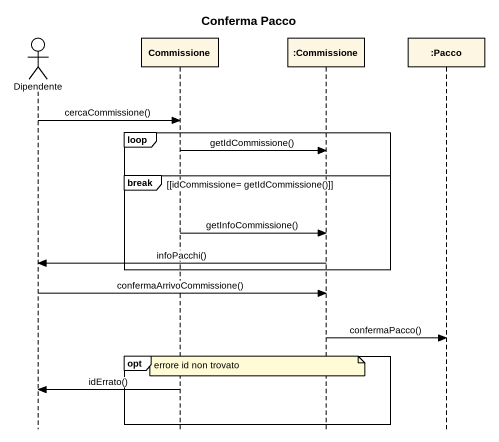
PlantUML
@startuml
title Conferma Pacco
hide footbox
actor Dipendente
participant Commissione
participant ":Commissione" as Commissione_2
participant ":Pacco" as Pacco

Dipendente -> Commissione : cercaCommissione()
loop
  Commissione -> Commissione_2 : getIdCommissione()
  break [idCommissione= getIdCommissione()]
    Commissione -> Commissione_2 : getInfoCommissione()
    Commissione_2 -> Dipendente : infoPacchi()
  end
end
Dipendente -> Commissione_2 : confermaArrivoCommissione()
Commissione_2 -> Pacco : confermaPacco()
opt
  note over Commissione_2 : errore id non trovato
  Commissione -> Dipendente : idErrato()
end
@enduml
